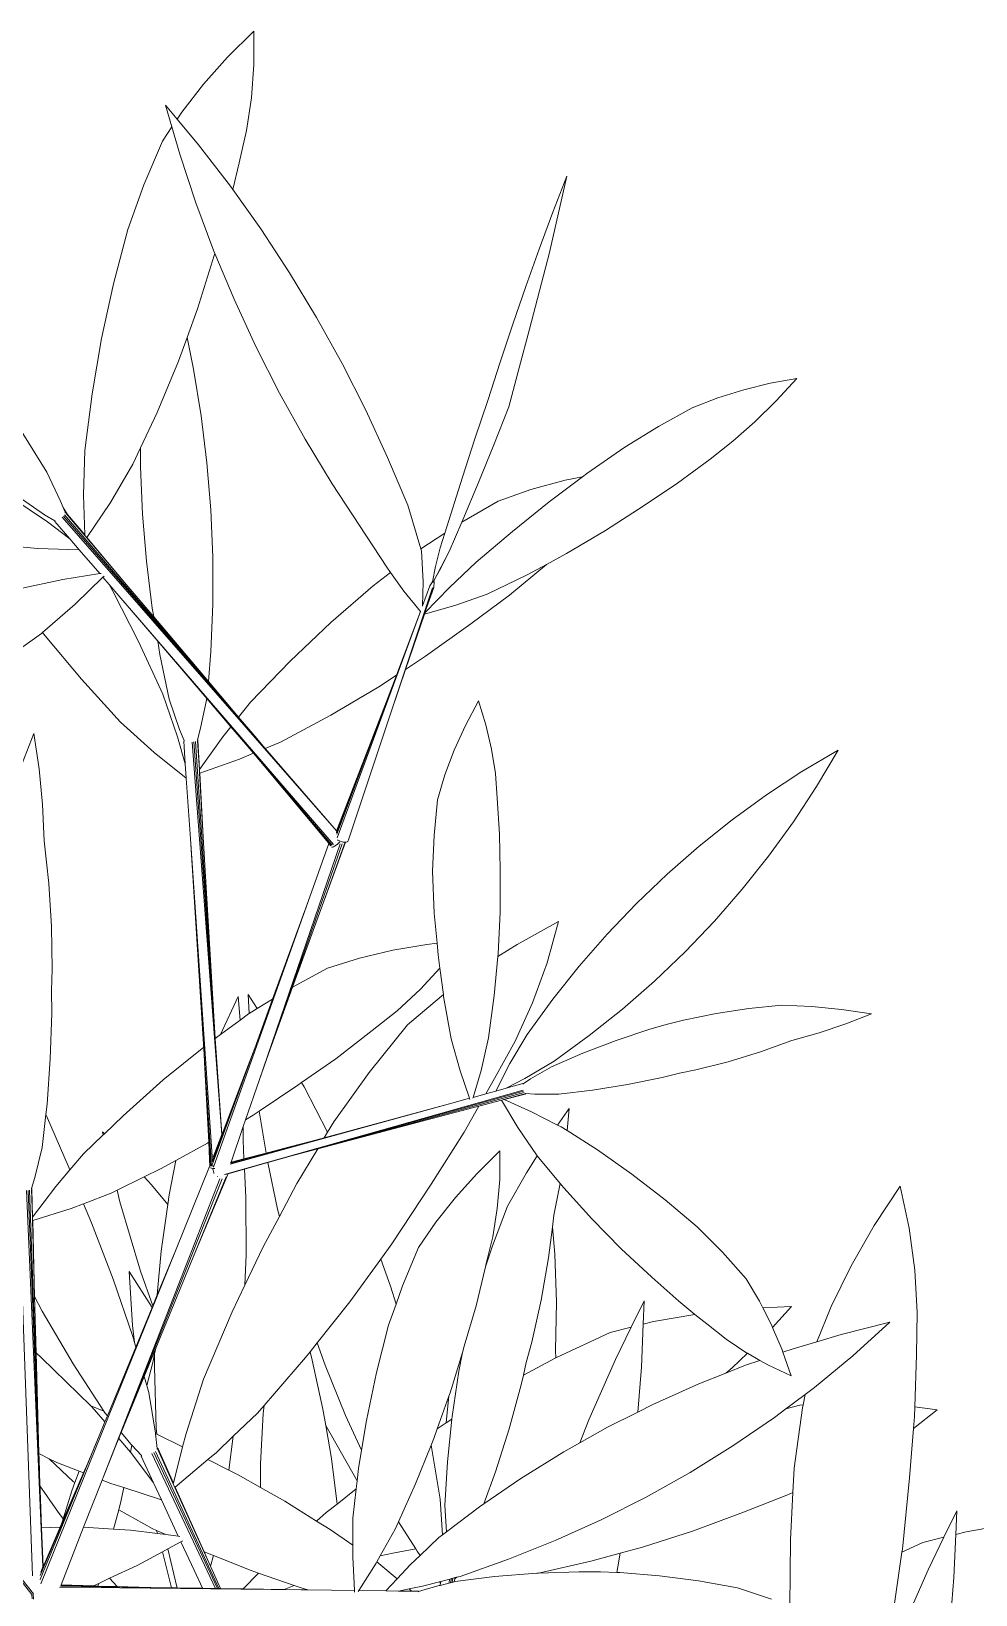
# Model space of a CAD drawing. Header units: millimetres. Extents: x 17 to 218440, y 21 to 53693.
# Drawn here: x 38615 to 38872.7, y 25780.2 to 26206.8 of the extents above; entities that cross this region are included whole.
import ezdxf

# ---------------------------------------------------------------- set-up
doc = ezdxf.new("R2010")
doc.units = ezdxf.units.MM
doc.header["$MEASUREMENT"] = 0
doc.layers.add('Edges', color=7, linetype='Continuous', lineweight=18)

# ---------------------------------------------------------------- blocks, each defined once
blk = doc.blocks.new('BAMBOOPLAN')
at = {"layer": 'Edges'}
for p, q in [((-0.8559, 13.1692), (-0.9579, 13.068)), ((-0.8559, 13.1692), (-0.8553, 13.0391)), ((-0.9579, 13.068), (-1.0515, 12.9628)), ((-0.8553, 13.0391), (-0.8646, 12.9102)), ((-1.0515, 12.9628), (-1.1363, 12.8538)), ((-1.2001, 12.8817), (-1.1753, 12.796)), ((-1.2001, 12.8817), (-1.1545, 12.8268)), ((-0.8646, 12.9102), (-0.8837, 12.7826)), ((-1.1363, 12.8538), (-1.1545, 12.8268)), ((-1.1545, 12.8268), (-1.0708, 12.7259)), ((-1.1753, 12.796), (-1.2122, 12.7413)), ((-1.1753, 12.796), (-1.1448, 12.6904)), ((-0.8837, 12.7826), (-0.9125, 12.6568)), ((-1.2122, 12.7413), (-1.2841, 12.5703)), ((-1.1448, 12.6904), (-1.0817, 12.5001)), ((-1.0708, 12.7259), (-0.947, 12.5647)), ((-0.9125, 12.6568), (-0.9379, 12.5518)), ((-1.2841, 12.5703), (-1.3467, 12.3961)), ((-0.947, 12.5647), (-0.9379, 12.5518)), ((0.2975, 12.3068), (0.3646, 12.6047)), ((0.3646, 12.6047), (0.3099, 12.4635)), ((-1.0817, 12.5001), (-1.011, 12.3112)), ((-0.9379, 12.5518), (-0.8289, 12.3985)), ((0.3099, 12.4635), (0.2564, 12.32)), ((-1.3467, 12.3961), (-1.4028, 12.1847)), ((-0.8289, 12.3985), (-0.7168, 12.2278)), ((0.2564, 12.32), (0.2042, 12.1744)), ((-1.01, 12.2949), (-1.0751, 12.0874)), ((-1.011, 12.3112), (-1.0076, 12.303)), ((-1.0076, 12.303), (-1.01, 12.2949)), ((-1.0076, 12.303), (-0.9329, 12.1242)), ((0.2975, 12.3068), (0.2585, 12.1577)), ((-0.7168, 12.2278), (-0.611, 12.0529)), ((-1.4028, 12.1847), (-1.4492, 11.9711)), ((0.2042, 12.1744), (0.1535, 12.0272)), ((0.2585, 12.1577), (0.2189, 12.0075)), ((-1.0751, 12.0874), (-1.1162, 11.9745)), ((-0.9329, 12.1242), (-0.8475, 11.9396)), ((-0.611, 12.0529), (-0.5118, 11.8743)), ((0.1535, 12.0272), (0.1044, 11.8786)), ((-1.4492, 11.9711), (-1.4858, 11.7558)), ((-1.1162, 11.9745), (-1.1494, 11.8832)), ((-1.1162, 11.9745), (-1.0908, 11.8513)), ((0.2189, 12.0075), (0.1787, 11.8566)), ((-0.8475, 11.9396), (-0.7551, 11.7577)), ((-1.1494, 11.8832), (-1.2329, 11.6828)), ((-1.0908, 11.8513), (-1.0609, 11.6698)), ((-0.5118, 11.8743), (-0.4194, 11.6924)), ((0.1044, 11.8786), (0.057, 11.729)), ((0.1787, 11.8566), (0.138, 11.7054)), ((1.0549, 11.7716), (0.9535, 11.7398)), ((1.1575, 11.7967), (1.0549, 11.7716)), ((1.2611, 11.8149), (1.1575, 11.7967)), ((1.2611, 11.8149), (1.1813, 11.7279)), ((-1.4858, 11.7558), (-1.514, 11.535)), ((-0.7551, 11.7577), (-0.6558, 11.5791)), ((0.057, 11.729), (0.0061, 11.5801)), ((0.9535, 11.7398), (0.8536, 11.7013)), ((1.1813, 11.7279), (1.0982, 11.6463)), ((-1.2329, 11.6828), (-1.297, 11.545)), ((-1.0609, 11.6698), (-1.0385, 11.487)), ((-0.4194, 11.6924), (-0.334, 11.5077)), ((0.138, 11.7054), (0.0799, 11.5571)), ((0.8536, 11.7013), (0.7216, 11.6279)), ((1.0982, 11.6463), (1.012, 11.5704)), ((-1.756, 11.6006), (-1.6621, 11.4502)), ((0.7216, 11.6279), (0.5913, 11.548)), ((-1.514, 11.535), (-1.5192, 11.3616)), ((-1.297, 11.545), (-1.3269, 11.4809)), ((-1.297, 11.545), (-1.297, 11.471)), ((-0.6558, 11.5791), (-0.55, 11.4042)), ((0.0061, 11.5801), (-0.0428, 11.4309)), ((0.0799, 11.5571), (0.0201, 11.4098)), ((0.5913, 11.548), (0.4425, 11.4445)), ((1.012, 11.5704), (0.923, 11.5003)), ((-1.3269, 11.4809), (-1.4149, 11.3314)), ((-1.297, 11.471), (-1.2894, 11.2868)), ((-1.0385, 11.487), (-1.0234, 11.3032)), ((-0.334, 11.5077), (-0.2558, 11.3207)), ((0.923, 11.5003), (0.7956, 11.4068)), ((-1.6621, 11.4502), (-1.6088, 11.3371)), ((-0.55, 11.4042), (-0.3368, 11.079)), ((-0.0428, 11.4309), (-0.1113, 11.2124)), ((0.0201, 11.4098), (-0.0412, 11.2639)), ((0.3579, 11.4184), (0.2246, 11.382)), ((0.4262, 11.4323), (0.2961, 11.3347)), ((0.4262, 11.4323), (0.3579, 11.4184)), ((0.4425, 11.4445), (0.4262, 11.4323)), ((0.7956, 11.4068), (0.6659, 11.3194)), ((-1.8066, 11.3549), (-1.6606, 11.2564)), ((-1.7745, 11.3546), (-1.6714, 11.2838)), ((-1.5192, 11.3616), (-1.515, 11.2054)), ((0.2246, 11.382), (0.0964, 11.3375)), ((-1.6714, 11.2838), (-1.6311, 11.2596)), ((-1.6088, 11.3371), (-1.5989, 11.3121)), ((-1.5989, 11.3121), (-1.5817, 11.2849)), ((-1.5989, 11.3121), (-1.5915, 11.2937)), ((-0.7768, 10.3326), (-1.5974, 11.2788)), ((-0.852, 10.4202), (-1.5932, 11.2834)), ((-1.5895, 11.2937), (-1.5915, 11.2937)), ((-1.5915, 11.2937), (-1.5908, 11.2919)), ((-1.5883, 11.2927), (-1.5895, 11.2937)), ((-1.5885, 11.2906), (-1.5149, 11.2036)), ((-1.5883, 11.2927), (-1.5817, 11.2849)), ((-1.5817, 11.2849), (-1.515, 11.2054)), ((-1.4149, 11.3314), (-1.5062, 11.195)), ((-1.2894, 11.2868), (-1.2743, 11.103)), ((-1.0234, 11.3032), (-1.0158, 11.119)), ((-0.2558, 11.3207), (-0.2044, 11.1511)), ((0.0964, 11.3375), (-0.0452, 11.2546)), ((0.2961, 11.3347), (0.1527, 11.2191)), ((0.6659, 11.3194), (0.5158, 11.2228)), ((-1.6606, 11.2564), (-1.5731, 11.1898)), ((-1.6313, 11.2574), (-1.6311, 11.2596)), ((-1.6313, 11.2574), (-1.5731, 11.1898)), ((-1.6311, 11.2596), (-1.6296, 11.2588)), ((-0.5329, 10.0512), (-1.6024, 11.274)), ((-0.0452, 11.2546), (-0.0937, 11.1411)), ((-0.0412, 11.2639), (-0.0452, 11.2546)), ((0.1527, 11.2191), (0.0107, 11.0993)), ((0.5158, 11.2228), (0.3639, 11.1327)), ((-1.873, 11.1687), (-1.6976, 11.1526)), ((-1.5731, 11.1898), (-1.5363, 11.1472)), ((-1.515, 11.2054), (-1.5149, 11.2036)), ((-1.5149, 11.2036), (-1.5068, 11.1941)), ((-1.5062, 11.195), (-1.5068, 11.1941)), ((-1.5068, 11.1941), (-1.3454, 11.0032)), ((-1.5062, 11.195), (-1.3454, 11.0032)), ((-0.1113, 11.2124), (-0.2044, 11.1511)), ((-0.1113, 11.2124), (-0.1295, 11.1544)), ((-1.6976, 11.1526), (-1.5363, 11.1472)), ((-1.5363, 11.1472), (-1.4564, 11.0545)), ((-1.2743, 11.103), (-1.2518, 10.9202)), ((-1.0158, 11.119), (-1.0156, 10.9347)), ((-0.2044, 11.1511), (-0.2021, 11.1435)), ((-0.2021, 11.1435), (-0.1961, 11.0223)), ((-0.0937, 11.1411), (-0.1568, 11.0209)), ((-0.1295, 11.1544), (-0.1471, 11.0824)), ((-0.0937, 11.1411), (-0.1271, 11.0751)), ((0.0107, 11.0993), (-0.0927, 11.0009)), ((0.3639, 11.1327), (0.2857, 11.0902)), ((-1.6007, 11.0319), (-1.4564, 11.0545)), ((-1.5522, 10.9349), (-1.4441, 11.0402)), ((-1.4564, 11.0545), (-1.4515, 11.0553)), ((-1.4441, 11.0402), (-1.439, 11.0451)), ((-1.4441, 11.0402), (-1.42, 11.0123)), ((-0.323, 11.0594), (-0.39, 11.0065)), ((-0.3368, 11.079), (-0.323, 11.0594)), ((-0.323, 11.0594), (-0.2712, 10.9863)), ((-0.1471, 11.0824), (-0.1597, 11.0228)), ((-0.1271, 11.0751), (-0.1547, 11.0244)), ((0.2106, 11.0494), (0.0535, 10.9738)), ((0.2855, 11.0901), (0.141, 10.9708)), ((0.2855, 11.0901), (0.2106, 11.0494)), ((0.2857, 11.0902), (0.2855, 11.0901)), ((-1.7703, 10.9953), (-1.6007, 11.0319)), ((-1.42, 11.0123), (-1.4053, 10.9864)), ((-1.42, 11.0123), (-1.3819, 10.9681)), ((-1.4053, 10.9864), (-1.3051, 10.7901)), ((-1.3454, 11.0032), (-1.2462, 10.8861)), ((-0.39, 11.0065), (-0.5552, 10.8634)), ((-0.3221, 10.511), (-0.1593, 10.9996)), ((-0.2923, 10.5994), (-0.1573, 10.9994)), ((-0.2712, 10.9863), (-0.2065, 10.9066)), ((-0.1961, 11.0223), (-0.198, 10.9292)), ((-0.1693, 11.0072), (-0.198, 10.9292)), ((-0.0927, 11.0009), (-0.1884, 10.9013)), ((-0.1537, 11.0008), (-0.1832, 10.9165)), ((-0.1545, 11), (-0.1832, 10.9165)), ((-0.1693, 11.0072), (-0.1597, 11.0228)), ((-0.1685, 11.0079), (-0.1685, 11.0078)), ((-0.1603, 11.0201), (-0.1605, 11.0191)), ((-0.1597, 11.0228), (-0.1601, 11.0212)), ((-0.1547, 11.0244), (-0.1572, 11.02)), ((-0.1543, 11.0242), (-0.1547, 11.0244)), ((-0.1536, 11.0238), (-0.1543, 11.0242)), ((-0.1537, 11.0008), (-0.1534, 11.0017)), ((-0.1531, 11.0234), (-0.1536, 11.0238)), ((-0.1534, 11.0017), (-0.1527, 11.0226)), ((-0.1528, 11.023), (-0.1531, 11.0234)), ((-0.1527, 11.0226), (-0.1528, 11.023)), ((-1.6796, 10.8242), (-1.5522, 10.9349)), ((-1.3819, 10.9681), (-1.2306, 10.7911)), ((-1.3819, 10.9681), (-0.5455, 9.9979)), ((-1.2518, 10.9202), (-1.2462, 10.8861)), ((-1.0156, 10.9347), (-1.0229, 10.751)), ((-0.198, 10.9292), (-0.1981, 10.9273)), ((-0.0688, 10.9309), (-0.1903, 10.8959)), ((-0.1832, 10.9165), (-0.1884, 10.9013)), ((0.0535, 10.9738), (-0.0688, 10.9309)), ((0.141, 10.9708), (-0.0096, 10.859)), ((-1.2462, 10.8861), (-1.0329, 10.634)), ((-0.5552, 10.8634), (-0.7136, 10.7131)), ((-0.2064, 10.9065), (-0.5314, 10.0245)), ((-0.2065, 10.9066), (-0.2996, 10.6579)), ((-0.1903, 10.8959), (-0.2642, 10.681)), ((-0.2065, 10.9066), (-0.2064, 10.9065)), ((-0.2064, 10.9065), (-0.2059, 10.9058)), ((-0.1903, 10.8959), (-0.1905, 10.8958)), ((-0.1884, 10.9013), (-0.1894, 10.8985)), ((-0.0096, 10.859), (-0.1861, 10.732)), ((-1.8646, 10.6921), (-1.6832, 10.8211)), ((-1.6832, 10.8211), (-1.6796, 10.8242)), ((-1.6796, 10.8242), (-1.6697, 10.8113)), ((-1.6697, 10.8113), (-1.5279, 10.6425)), ((-1.2306, 10.7911), (-1.222, 10.7387)), ((-1.2306, 10.7911), (-1.0394, 10.5675)), ((-1.3051, 10.7901), (-1.2108, 10.5847)), ((-1.222, 10.7387), (-1.1853, 10.5652)), ((-1.0229, 10.751), (-1.0329, 10.634)), ((-0.1861, 10.732), (-0.2642, 10.681)), ((-0.7136, 10.7131), (-0.8686, 10.5533)), ((-0.2642, 10.681), (-0.2923, 10.5994)), ((-1.5279, 10.6425), (-1.3756, 10.4755)), ((-1.0329, 10.634), (-0.9152, 10.4949)), ((-0.3681, 10.6132), (-0.5551, 10.5029)), ((-0.315, 10.617), (-0.5317, 10.0385)), ((-0.2996, 10.6579), (-0.3681, 10.6132)), ((-0.3447, 10.539), (-0.315, 10.617)), ((-0.2996, 10.6579), (-0.315, 10.617)), ((-1.2108, 10.5847), (-1.153, 10.4183)), ((-1.1853, 10.5652), (-1.1453, 10.4468)), ((-1.0394, 10.5675), (-1.0632, 10.4518)), ((-1.0394, 10.5675), (-0.9452, 10.4573)), ((-0.8686, 10.5533), (-0.9152, 10.4949)), ((-0.3221, 10.511), (-0.2923, 10.5994)), ((0.0196, 10.5579), (-0.0309, 10.4627)), ((0.0196, 10.5579), (0.049, 10.4649)), ((-0.9152, 10.4949), (-0.852, 10.4202)), ((-0.5551, 10.5029), (-0.7514, 10.3978)), ((-0.5323, 10.0474), (-0.3447, 10.539)), ((-0.5188, 10.0877), (-0.3447, 10.539)), ((-0.4869, 10.0167), (-0.3221, 10.511)), ((-1.7134, 10.431), (-1.7683, 10.2902)), ((-1.7134, 10.431), (-1.6929, 10.2935)), ((-1.3756, 10.4755), (-1.2449, 10.3575)), ((-1.1453, 10.4468), (-1.1275, 10.4032)), ((-1.0632, 10.4518), (-1.0754, 10.4067)), ((-0.9452, 10.4573), (-0.9769, 10.4177)), ((-0.9452, 10.4573), (-0.8866, 10.3888)), ((-0.0309, 10.4627), (-0.0743, 10.3664)), ((0.049, 10.4649), (0.0712, 10.3705)), ((-1.153, 10.4183), (-1.123, 10.3125)), ((-1.1291, 10.4015), (-1.1275, 10.4032)), ((-1.1291, 10.4015), (-1.123, 10.3125)), ((-1.1275, 10.4032), (-1.1269, 10.4016)), ((-0.9804, 8.8667), (-1.0959, 10.3975)), ((-1, 9.1491), (-1.089, 10.3983)), ((-1.0077, 9.2642), (-1.0829, 10.3995)), ((-1.0754, 10.4067), (-1.0759, 10.4048)), ((-1.0738, 10.4055), (-1.0754, 10.4067)), ((-1.0749, 10.4025), (-1.0681, 10.2887)), ((-1.0734, 10.404), (-1.0738, 10.4055)), ((-1.0734, 10.404), (-1.0671, 10.2901)), ((-0.9769, 10.4177), (-1.0671, 10.2901)), ((-0.857, 10.3537), (-0.8866, 10.3888)), ((-0.8866, 10.3888), (-0.5501, 9.9953)), ((-0.8113, 10.3728), (-0.852, 10.4202)), ((-0.7514, 10.3978), (-0.8113, 10.3728)), ((-0.7768, 10.3326), (-0.8113, 10.3728)), ((-0.0743, 10.3664), (-0.1107, 10.2694)), ((0.0712, 10.3705), (0.0861, 10.2749)), ((1.4223, 10.3662), (1.2809, 10.2823)), ((1.4223, 10.3662), (1.3385, 10.2248)), ((-1.2449, 10.3575), (-1.1191, 10.2564)), ((-1.123, 10.3125), (-1.1191, 10.2564)), ((-0.9115, 10.331), (-1.0664, 10.2766)), ((-0.857, 10.3537), (-0.9115, 10.331)), ((-0.8156, 10.3045), (-0.857, 10.3537)), ((-0.5538, 9.9938), (-0.8156, 10.3045)), ((-0.5715, 10.0119), (-0.8156, 10.3045)), ((-0.5329, 10.0513), (-0.7768, 10.3326)), ((-1.6929, 10.2935), (-1.6797, 10.154)), ((-1.1191, 10.2564), (-1.103, 10.0205)), ((-1.0671, 10.2901), (-1.0681, 10.2887)), ((-1.0681, 10.2887), (-1.0674, 10.2762)), ((-1.0664, 10.2766), (-1.0674, 10.2762)), ((-1.0674, 10.2762), (-1.0527, 10.0267)), ((-1.0664, 10.2766), (-1.0527, 10.0267)), ((-0.1107, 10.2694), (-0.1399, 10.1719)), ((0.0861, 10.2749), (0.0936, 10.1784)), ((1.2809, 10.2823), (1.1432, 10.1918)), ((1.1432, 10.1918), (1.0095, 10.0949)), ((1.3385, 10.2248), (1.2481, 10.087)), ((-1.6797, 10.154), (-1.6736, 10.0127)), ((-0.1399, 10.1719), (-0.1532, 10.0335)), ((0.0936, 10.1784), (0.1027, 10.0382)), ((-0.5329, 10.0513), (-0.5188, 10.0877)), ((-0.5329, 10.051), (-0.5188, 10.0877)), ((1.0095, 10.0949), (0.8802, 9.9919)), ((1.2481, 10.087), (1.1513, 9.9532)), ((-1.6736, 10.0127), (-1.6555, 9.8461)), ((-1.103, 10.0205), (-1.0542, 9.2598)), ((-1.103, 10.0205), (-1.0172, 8.7638)), ((-1.0527, 10.0267), (-1.0077, 9.2642)), ((-0.8351, 9.0781), (-0.5186, 10.0004)), ((-0.7985, 9.1823), (-0.5112, 10.0012)), ((-0.5636, 10.0024), (-0.6442, 9.7759)), ((-0.4977, 10.0069), (-0.5894, 9.7591)), ((-0.4995, 10.0069), (-0.5894, 9.7591)), ((-0.5636, 10.0024), (-0.5715, 10.0119)), ((-0.5562, 9.9937), (-0.5715, 10.0119)), ((-0.5572, 9.9948), (-0.5636, 10.0024)), ((-0.5352, 9.9957), (-0.5296, 10)), ((-0.534, 10.0504), (-0.533, 10.051)), ((-0.5336, 10.0505), (-0.5331, 10.0509)), ((-0.5336, 10.0493), (-0.5334, 10.0497)), ((-0.5336, 10.044), (-0.5329, 10.0456)), ((-0.5336, 10.0439), (-0.5336, 10.044)), ((-0.5333, 10.0502), (-0.533, 10.0509)), ((-0.5331, 10.0509), (-0.533, 10.0509)), ((-0.533, 10.051), (-0.5329, 10.051)), ((-0.533, 10.0509), (-0.5329, 10.051)), ((-0.5329, 10.0512), (-0.5329, 10.0513)), ((-0.5317, 10.0385), (-0.5319, 10.0381)), ((-0.53, 10.0163), (-0.5281, 10.0151)), ((-0.5296, 10), (-0.5241, 10.0047)), ((-0.5281, 10.0151), (-0.5259, 10.0141)), ((-0.5259, 10.0141), (-0.5217, 10.0121)), ((-0.5241, 10.0047), (-0.5208, 10.0079)), ((-0.5217, 10.0121), (-0.5148, 10.0096)), ((-0.5148, 10.0096), (-0.508, 10.0078)), ((-0.508, 10.0078), (-0.5016, 10.0069)), ((-0.5016, 10.0069), (-0.4995, 10.0069)), ((-0.4995, 10.0069), (-0.4977, 10.0069)), ((-0.4977, 10.0069), (-0.4962, 10.0069)), ((-0.4962, 10.0069), (-0.492, 10.0079)), ((-0.492, 10.0079), (-0.4894, 10.0097)), ((-0.4878, 10.0141), (-0.4894, 10.0097)), ((-0.4878, 10.0141), (-0.4869, 10.0167)), ((-0.1532, 10.0335), (-0.1591, 9.8947)), ((0.1027, 10.0382), (0.1046, 9.8975)), ((-0.5572, 9.9948), (-0.5557, 9.9929)), ((-0.5519, 9.9886), (-0.5513, 9.9879)), ((-0.5513, 9.9879), (-0.5489, 9.9881)), ((-0.5489, 9.9881), (-0.5452, 9.9895)), ((-0.5452, 9.9895), (-0.5406, 9.9921)), ((-0.5406, 9.9921), (-0.5352, 9.9957)), ((0.8802, 9.9919), (0.7556, 9.883)), ((1.1513, 9.9532), (1.0484, 9.8238)), ((-0.1591, 9.8947), (-0.152, 9.7309)), ((0.1046, 9.8975), (0.1044, 9.7344)), ((0.7556, 9.883), (0.636, 9.7686)), ((-1.6555, 9.8461), (-1.6442, 9.6786)), ((1.0484, 9.8238), (0.9397, 9.6991)), ((-0.6442, 9.7759), (-1.0134, 8.7399)), ((-0.6442, 9.7759), (-0.7825, 9.3954)), ((-0.5894, 9.7591), (-0.7044, 9.442)), ((0.636, 9.7686), (0.5216, 9.6489)), ((-0.152, 9.7309), (-0.1415, 9.6129)), ((0.1044, 9.7344), (0.0968, 9.5716)), ((0.3326, 9.6977), (0.1713, 9.6088)), ((0.3326, 9.6977), (0.2876, 9.5371)), ((0.9397, 9.6991), (0.8254, 9.5794)), ((-1.6442, 9.6786), (-1.642, 9.5117)), ((0.5216, 9.6489), (0.4129, 9.5242)), ((-0.3144, 9.5859), (-0.4436, 9.5549)), ((-0.181, 9.6087), (-0.3144, 9.5859)), ((-0.1415, 9.6129), (-0.181, 9.6087)), ((-0.1415, 9.6129), (-0.1375, 9.5676)), ((0.1713, 9.6088), (0.0958, 9.5608)), ((0.8254, 9.5794), (0.7058, 9.4649)), ((-1.642, 9.5117), (-1.6445, 9.4283)), ((-0.5682, 9.516), (-0.7044, 9.442)), ((-0.4436, 9.5549), (-0.5682, 9.516)), ((-0.1305, 9.5155), (-0.2058, 9.4341)), ((-0.1375, 9.5676), (-0.1305, 9.5155)), ((-0.1305, 9.5155), (-0.1166, 9.4126)), ((0.0958, 9.5608), (0.0818, 9.4095)), ((0.0968, 9.5716), (0.0958, 9.5608)), ((0.2876, 9.5371), (0.2309, 9.3813)), ((0.4129, 9.5242), (0.31, 9.3948)), ((0.7058, 9.4649), (0.5812, 9.3561)), ((-1.6445, 9.4283), (-1.6436, 9.3396)), ((-0.9173, 9.4049), (-0.9854, 9.2571)), ((-0.9173, 9.4049), (-0.9093, 9.3134)), ((-0.8784, 9.4133), (-0.8432, 9.3581)), ((-0.8784, 9.4133), (-0.8734, 9.3395)), ((-0.7825, 9.3954), (-0.852, 9.2041)), ((-0.7825, 9.3954), (-0.8432, 9.3581)), ((-0.7044, 9.442), (-0.7985, 9.1823)), ((-0.2058, 9.4341), (-0.2967, 9.3497)), ((-0.1239, 9.4073), (-0.257, 9.2951)), ((-0.1166, 9.4126), (-0.1239, 9.4073)), ((-0.1166, 9.4126), (-0.1156, 9.4053)), ((-0.1156, 9.4053), (-0.0864, 9.2408)), ((0.0818, 9.4095), (0.0596, 9.2439)), ((0.31, 9.3948), (0.2101, 9.2578)), ((-1.6436, 9.3396), (-1.6491, 9.1626)), ((-0.8765, 9.3376), (-0.9093, 9.3134)), ((-0.8734, 9.3395), (-0.8765, 9.3376)), ((-0.8432, 9.3581), (-0.8734, 9.3395)), ((-0.2967, 9.3497), (-0.3939, 9.2725)), ((0.2309, 9.3813), (0.1626, 9.2308)), ((0.5812, 9.3561), (0.4519, 9.2531)), ((0.9466, 9.3391), (0.819, 9.3129)), ((1.0746, 9.3583), (0.9466, 9.3391)), ((1.2034, 9.3718), (1.0746, 9.3583)), ((1.3194, 9.3659), (1.2034, 9.3718)), ((1.436, 9.3548), (1.3194, 9.3659)), ((1.5527, 9.3384), (1.436, 9.3548)), ((1.5527, 9.3384), (1.452, 9.2982)), ((-0.9093, 9.3134), (-0.9854, 9.2571)), ((-0.3939, 9.2725), (-0.5363, 9.1623)), ((-0.257, 9.2951), (-0.4056, 9.1096)), ((0.6888, 9.2777), (0.5566, 9.2336)), ((0.7574, 9.2975), (0.6888, 9.2777)), ((0.819, 9.3129), (0.7574, 9.2975)), ((1.452, 9.2982), (1.3485, 9.2631)), ((-1.0512, 9.208), (-1.2087, 9.0801)), ((-1.0542, 9.2598), (-1.021, 8.7432)), ((-1.0512, 9.208), (-1.0542, 9.2598)), ((-1.0479, 9.1498), (-1.0512, 9.208)), ((-1.0062, 9.2417), (-1.0077, 9.2642)), ((-0.9854, 9.2571), (-1.0062, 9.2417)), ((-1, 9.1491), (-1.0062, 9.2417)), ((-0.0864, 9.2408), (-0.0514, 9.1155)), ((0.0596, 9.2439), (0.03, 9.1172)), ((0.1626, 9.2308), (0.083, 9.0857)), ((0.2101, 9.2578), (0.1429, 9.1441)), ((0.4519, 9.2531), (0.315, 9.153)), ((0.5566, 9.2336), (0.4265, 9.1843)), ((1.2424, 9.2332), (1.1192, 9.1895)), ((1.3485, 9.2631), (1.2424, 9.2332)), ((-1.6491, 9.1626), (-1.6616, 8.9862)), ((-1.0316, 8.837), (-1.0479, 9.1498)), ((-1.0248, 8.7442), (-1.0479, 9.1498)), ((-0.852, 9.2041), (-1.0175, 8.7485)), ((-0.98, 8.8683), (-1, 9.1491)), ((-0.8837, 9.1194), (-0.852, 9.2041)), ((-0.8351, 9.0781), (-0.7985, 9.1823)), ((-0.5363, 9.1623), (-0.6694, 9.0698)), ((0.315, 9.153), (0.2014, 9.0857)), ((0.4265, 9.1843), (0.3045, 9.1314)), ((0.994, 9.1509), (0.8677, 9.1193)), ((1.1192, 9.1895), (0.994, 9.1509)), ((-1.0174, 8.7627), (-0.8837, 9.1194)), ((-0.9797, 8.8686), (-0.8837, 9.1194)), ((-0.4056, 9.1096), (-0.544, 8.9167)), ((-0.0514, 9.1155), (-0.0148, 9.0084)), ((0.03, 9.1172), (-0.001, 9.0122)), ((0.083, 9.0857), (0.0492, 9.0261)), ((0.1429, 9.1441), (0.0874, 9.0366)), ((0.2014, 9.0857), (0.1281, 9.0478)), ((0.2234, 9.0843), (0.1941, 9.0647)), ((0.3045, 9.1314), (0.2234, 9.0843)), ((0.7368, 9.0896), (0.6014, 9.0619)), ((0.8039, 9.1062), (0.7368, 9.0896)), ((0.8677, 9.1193), (0.8039, 9.1062)), ((-1.2087, 9.0801), (-1.3655, 8.9404)), ((-0.9698, 8.7108), (0.1946, 9.0406)), ((-0.8878, 8.9245), (-0.8351, 9.0781)), ((-0.6845, 9.0594), (-0.8345, 8.9585)), ((-0.7086, 8.7835), (0.1962, 9.0357)), ((-0.6694, 9.0698), (-0.6845, 9.0594)), ((-0.6694, 9.0698), (-0.6595, 9.0526)), ((-0.6595, 9.0526), (-0.5682, 8.876)), ((-0.6251, 8.8063), (0.198, 9.0314)), ((0.0492, 9.0261), (-0.001, 9.0122)), ((0.0874, 9.0366), (0.0492, 9.0261)), ((0.1281, 9.0478), (0.0874, 9.0366)), ((0.2014, 9.0259), (0.1188, 9.0039)), ((0.2027, 9.025), (0.12, 9.0034)), ((0.1926, 9.0656), (0.1281, 9.0478)), ((0.1926, 9.0656), (0.1941, 9.0647)), ((0.1941, 9.0647), (0.193, 9.064)), ((0.2027, 9.025), (0.2038, 9.0256)), ((0.2044, 9.0269), (0.203, 9.027)), ((0.2038, 9.0256), (0.2044, 9.0269)), ((0.2394, 9.0247), (0.2044, 9.0269)), ((0.3332, 9.0245), (0.2394, 9.0247)), ((0.4653, 9.0398), (0.3332, 9.0245)), ((0.6014, 9.0619), (0.4653, 9.0398)), ((-1.6616, 8.9862), (-1.6664, 8.9451)), ((-0.0836, 8.9895), (-0.9474, 8.7514)), ((-0.0836, 8.9895), (-0.581, 8.8546)), ((-0.0148, 9.0084), (-0.0836, 8.9895)), ((0.1097, 9.0015), (-0.0715, 8.9534)), ((0.0219, 8.9778), (-0.0715, 8.9534)), ((0.0219, 8.9778), (-0.0353, 8.8766)), ((-0.0148, 9.0084), (-0.0131, 9.0034)), ((-0.001, 9.0122), (-0.0021, 9.0086)), ((0.1101, 9.0008), (0.0219, 8.9778)), ((0.1188, 9.0039), (0.1097, 9.0015)), ((0.1101, 9.0008), (0.1097, 9.0015)), ((0.1733, 8.8951), (0.1101, 9.0008)), ((0.12, 9.0034), (0.1188, 9.0039)), ((0.2272, 8.9561), (0.12, 9.0034)), ((0.3732, 8.9687), (0.3285, 8.9043)), ((0.3732, 8.9687), (0.3657, 8.8824)), ((-1.6664, 8.9451), (-1.6815, 8.8168)), ((-1.6664, 8.9451), (-1.6638, 8.9398)), ((-1.6638, 8.9398), (-1.575, 8.7358)), ((-1.3655, 8.9404), (-1.4383, 8.87)), ((-0.8969, 8.8981), (-0.8878, 8.9245)), ((-0.8579, 8.9427), (-0.8878, 8.9245)), ((-0.8345, 8.9585), (-0.8579, 8.9427)), ((-0.8345, 8.9585), (-0.8081, 8.7948)), ((-0.0715, 8.9534), (-0.6068, 8.8112)), ((-0.544, 8.9167), (-0.5682, 8.876)), ((0.3285, 8.9043), (0.2272, 8.9561)), ((0.343, 8.8969), (0.3285, 8.9043)), ((-1.4425, 8.8659), (-1.5193, 8.7915)), ((-1.4454, 8.8777), (-1.4383, 8.87)), ((-1.4454, 8.8777), (-1.4425, 8.8659)), ((-1.4383, 8.87), (-1.4425, 8.8659)), ((-1.0142, 8.7783), (-0.9804, 8.8667)), ((-0.9804, 8.8667), (-0.98, 8.8677)), ((-0.9797, 8.8686), (-0.98, 8.8683)), ((-0.98, 8.8677), (-0.9797, 8.8686)), ((-0.98, 8.8677), (-0.98, 8.8683)), ((-0.9444, 8.7595), (-0.8969, 8.8981)), ((-0.8969, 8.8981), (-0.8978, 8.845)), ((-0.8978, 8.845), (-0.8942, 8.7725)), ((-0.581, 8.8546), (-0.6353, 8.8398)), ((-0.5682, 8.876), (-0.581, 8.8546)), ((-0.0353, 8.8766), (-0.1643, 8.6737)), ((0.2463, 8.7874), (0.1733, 8.8951)), ((0.3657, 8.8824), (0.343, 8.8969)), ((0.4837, 8.8069), (0.3657, 8.8824)), ((-1.6815, 8.8168), (-1.7094, 8.6999)), ((-1.5193, 8.7915), (-1.5724, 8.7291)), ((-1.0364, 8.834), (-1.1597, 8.7664)), ((-1.0316, 8.837), (-1.0364, 8.834)), ((-1.028, 8.7693), (-1.0316, 8.837)), ((-0.6353, 8.8398), (-0.9459, 8.7556)), ((-0.9449, 8.7582), (-0.7152, 8.8188)), ((-0.8942, 8.7725), (-0.8081, 8.7948)), ((-0.8081, 8.7948), (-0.7152, 8.8188)), ((-0.8009, 8.7578), (-0.7086, 8.7835)), ((-0.7152, 8.8188), (-0.6353, 8.8398)), ((-0.7086, 8.7835), (-0.6251, 8.8063)), ((-0.6068, 8.8112), (-0.6874, 8.6758)), ((-0.6068, 8.8112), (-0.6251, 8.8063)), ((0.1038, 8.804), (0.0132, 8.7145)), ((0.1038, 8.804), (0.103, 8.6912)), ((0.249, 8.7842), (0.2069, 8.7176)), ((0.249, 8.7842), (0.2463, 8.7874)), ((0.3385, 8.6763), (0.249, 8.7842)), ((0.6179, 8.7129), (0.4837, 8.8069)), ((-1.5724, 8.7291), (-1.6274, 8.6644)), ((-1.575, 8.7358), (-1.5724, 8.7291)), ((-1.2195, 8.7336), (-1.2836, 8.7019)), ((-1.1597, 8.7664), (-1.2195, 8.7336)), ((-1.1597, 8.7664), (-1.1852, 8.632)), ((-1.0284, 8.7427), (-1.1615, 8.4135)), ((-1.0268, 8.7446), (-1.0284, 8.7427)), ((-1.0281, 8.7376), (-1.0282, 8.7374)), ((-1.0281, 8.7374), (-1.028, 8.7377)), ((-1.027, 8.747), (-1.028, 8.7693)), ((-1.0268, 8.7455), (-1.028, 8.7693)), ((-1.027, 8.747), (-1.0268, 8.7446)), ((-1.0268, 8.7447), (-1.0268, 8.7446)), ((-1.0268, 8.7446), (-1.0268, 8.7437)), ((-1.0264, 8.7389), (-1.0264, 8.7386)), ((-1.0245, 8.7368), (-1.0243, 8.7367)), ((-1.0243, 8.7367), (-1.0205, 8.7356)), ((-1.0205, 8.7356), (-1.0152, 8.7349)), ((-1.0177, 8.7619), (-1.0174, 8.7627)), ((-1.0175, 8.7485), (-1.0177, 8.7482)), ((-1.0171, 8.7637), (-1.0172, 8.7638)), ((-1.0159, 8.7461), (-1.0159, 8.7462)), ((-1.0159, 8.7461), (-1.0157, 8.7424)), ((-1.0153, 8.7329), (-1.0153, 8.7327)), ((-1.0153, 8.7327), (-1.0146, 8.728)), ((-1.0152, 8.7349), (-1.0102, 8.7346)), ((-1.0146, 8.728), (-1.0135, 8.7228)), ((-1.0135, 8.7228), (-1.012, 8.7175)), ((-1.0134, 8.7399), (-1.0134, 8.7399)), ((-1.0102, 8.7346), (-1.01, 8.7346)), ((-1.01, 8.7346), (-1.0088, 8.7346)), ((-1.0088, 8.7346), (-1.0076, 8.7346)), ((-0.9564, 8.7144), (-0.8923, 8.7323)), ((-0.9484, 8.7511), (-0.9485, 8.7511)), ((-0.9474, 8.7514), (-0.9484, 8.7511)), ((-0.9451, 8.7574), (-0.9449, 8.7582)), ((-0.9449, 8.7582), (-0.9444, 8.7595)), ((-0.9444, 8.7595), (-0.8942, 8.7725)), ((-0.8923, 8.7323), (-0.8009, 8.7578)), ((-0.8923, 8.7323), (-0.8869, 8.6219)), ((-0.8009, 8.7578), (-0.7633, 8.5766)), ((-1.7094, 8.6999), (-1.7225, 8.6569)), ((-1.6274, 8.6644), (-1.718, 8.5446)), ((-1.4434, 7.53), (-0.9884, 8.6944)), ((-1.391, 7.6614), (-0.9789, 8.6949)), ((-1.2836, 8.7019), (-1.3887, 8.6497)), ((-1.2836, 8.7019), (-1.2551, 8.6709)), ((-1.2551, 8.6709), (-1.1907, 8.5941)), ((-0.9586, 8.7082), (-1.0921, 8.389)), ((-0.9635, 8.7021), (-1.0921, 8.389)), ((-1.012, 8.7175), (-1.0113, 8.7154)), ((-0.9968, 8.7031), (-0.9963, 8.7033)), ((-0.9729, 8.7099), (-0.9723, 8.7101)), ((-0.9729, 8.7098), (-0.9723, 8.71)), ((-0.966, 8.7117), (-0.9564, 8.7144)), ((-0.9586, 8.7082), (-0.9564, 8.7144)), ((-0.6874, 8.6758), (-0.7559, 8.5477)), ((-0.1643, 8.6737), (-0.3174, 8.4407)), ((0.0132, 8.7145), (-0.0699, 8.6216)), ((0.103, 8.6912), (0.0935, 8.5792)), ((0.2069, 8.7176), (0.1331, 8.5882)), ((0.3385, 8.6763), (0.3144, 8.5527)), ((0.3529, 8.6589), (0.3385, 8.6763)), ((0.462, 8.538), (0.3529, 8.6589)), ((0.7477, 8.6128), (0.6179, 8.7129)), ((1.6644, 8.6657), (1.5629, 8.512)), ((1.6644, 8.6657), (1.6992, 8.5026)), ((-1.6779, 7.1809), (-1.7425, 8.6486)), ((-1.688, 7.4459), (-1.7358, 8.6493)), ((-1.6919, 7.5569), (-1.7299, 8.6502)), ((-1.7225, 8.6569), (-1.723, 8.6551)), ((-1.721, 8.6557), (-1.7225, 8.6569)), ((-1.722, 8.6528), (-1.719, 8.5433)), ((-1.7206, 8.6542), (-1.721, 8.6557)), ((-1.7206, 8.6542), (-1.718, 8.5446)), ((-1.52, 8.5971), (-1.5672, 8.5792)), ((-1.4113, 8.6385), (-1.52, 8.5971)), ((-1.52, 8.5971), (-1.4882, 8.5233)), ((-1.3887, 8.6497), (-1.4113, 8.6385)), ((-1.3887, 8.6497), (-1.3776, 8.605)), ((-1.3776, 8.605), (-1.2972, 8.335)), ((-1.1852, 8.632), (-1.1907, 8.5941)), ((-0.8869, 8.6219), (-0.8854, 8.3979)), ((-0.0699, 8.6216), (-0.1455, 8.5255)), ((0.873, 8.5069), (0.7477, 8.6128)), ((-1.718, 8.5446), (-1.719, 8.5433)), ((-1.719, 8.5433), (-1.7187, 8.5313)), ((-1.5672, 8.5792), (-1.7177, 8.5316)), ((-1.1907, 8.5941), (-1.2168, 8.413)), ((-0.7559, 8.5477), (-0.8196, 8.4287)), ((-0.7633, 8.5766), (-0.7559, 8.5477)), ((0.1331, 8.5882), (0.0742, 8.433)), ((0.0935, 8.5792), (0.0755, 8.4682)), ((0.3144, 8.5527), (0.3084, 8.5058)), ((0.5765, 8.422), (0.462, 8.538)), ((-1.7177, 8.5316), (-1.7187, 8.5313)), ((-1.7187, 8.5313), (-1.7121, 8.291)), ((-1.7177, 8.5316), (-1.7121, 8.291)), ((-1.4882, 8.5233), (-1.4035, 8.3029)), ((-0.1455, 8.5255), (-0.2132, 8.4266)), ((0.3084, 8.5058), (0.2932, 8.3864)), ((0.3084, 8.5058), (0.3176, 8.4008)), ((0.9709, 8.4085), (0.873, 8.5069)), ((1.5629, 8.512), (1.473, 8.3555)), ((1.6992, 8.5026), (1.7214, 8.3383)), ((-1.1615, 8.4135), (-1.6866, 7.1147)), ((-1.1615, 8.4135), (-1.2322, 8.2416)), ((-0.8196, 8.4287), (-0.8909, 8.2794)), ((-0.3174, 8.4407), (-0.3604, 8.3814)), ((-0.2132, 8.4266), (-0.2758, 8.2767)), ((0.0742, 8.433), (0.0474, 8.3518)), ((0.0755, 8.4682), (0.049, 8.3586)), ((0.6962, 8.3112), (0.5765, 8.422)), ((-1.0921, 8.389), (-1.2381, 8.0335)), ((-1.2168, 8.413), (-1.2322, 8.2416)), ((-0.8854, 8.3979), (-0.8909, 8.2794)), ((-0.3604, 8.3814), (-0.4808, 8.215)), ((-0.3604, 8.3814), (-0.3228, 8.2755)), ((0.049, 8.3586), (0.0474, 8.3518)), ((0.2932, 8.3864), (0.265, 8.2209)), ((0.3176, 8.4008), (0.3242, 8.214)), ((1.0637, 8.3049), (0.9709, 8.4085)), ((1.473, 8.3555), (1.3952, 8.1964)), ((-2.715, 8.3392), (-1.7153, 7.0763)), ((-1.4035, 8.3029), (-1.3279, 8.0795)), ((-1.3417, 8.3333), (-1.2526, 8.1922)), ((-1.3417, 8.3333), (-1.3284, 8.1229)), ((-1.2972, 8.335), (-1.2498, 8.1989)), ((0.0474, 8.3518), (0.011, 8.1994)), ((0.8009, 8.2173), (0.6962, 8.3112)), ((1.1156, 8.2173), (1.0637, 8.3049)), ((1.7214, 8.3383), (1.7309, 8.1733)), ((-1.7607, 8.2865), (-1.7187, 7.1482)), ((-1.7121, 8.291), (-1.7106, 8.236)), ((-1.7106, 8.236), (-1.6804, 8.1789)), ((-1.7106, 8.236), (-1.7045, 8.0156)), ((-1.2322, 8.2416), (-1.2498, 8.1989)), ((-0.8909, 8.2794), (-0.9403, 8.1761)), ((-0.3228, 8.2755), (-0.3014, 8.2051)), ((-0.2758, 8.2767), (-0.3014, 8.2051)), ((-1.6804, 8.1789), (-1.5606, 7.9735)), ((-1.2526, 8.1922), (-1.316, 8.0381)), ((-1.2498, 8.1989), (-1.2526, 8.1922)), ((-0.9403, 8.1761), (-1.0525, 7.9136)), ((-0.4808, 8.215), (-0.6085, 8.0544)), ((-0.3014, 8.2051), (-0.3303, 8.1241)), ((0.011, 8.1994), (-0.0353, 8.0422)), ((0.265, 8.2209), (0.2282, 8.0581)), ((0.3242, 8.214), (0.3209, 8.0255)), ((0.666, 8.2188), (0.616, 8.116)), ((0.666, 8.2188), (0.6622, 8.1275)), ((0.8642, 8.166), (0.8009, 8.2173)), ((1.1287, 8.1914), (1.1156, 8.2173)), ((1.2406, 8.1966), (1.1287, 8.1914)), ((1.1622, 8.1248), (1.1287, 8.1914)), ((1.2406, 8.1966), (1.1668, 8.1142)), ((1.3952, 8.1964), (1.3392, 8.0592)), ((1.7309, 8.1733), (1.7278, 8.0078)), ((-1.3284, 8.1229), (-1.3211, 8.0557)), ((-0.3303, 8.1241), (-0.3778, 7.9393)), ((0.616, 8.116), (0.5338, 8.0957)), ((0.616, 8.116), (0.5543, 7.9894)), ((0.6622, 8.1275), (0.6551, 7.9595)), ((0.7027, 8.1375), (0.6622, 8.1275)), ((0.8642, 8.166), (0.7027, 8.1375)), ((0.9102, 8.1289), (0.8642, 8.166)), ((0.9862, 8.069), (0.9102, 8.1289)), ((1.1668, 8.1142), (1.1622, 8.1248)), ((1.2035, 8.0276), (1.1668, 8.1142)), ((1.6242, 8.135), (1.4345, 8.0876)), ((1.6242, 8.135), (1.4801, 8.0048)), ((-1.3279, 8.0795), (-1.3211, 8.0557)), ((-1.3211, 8.0557), (-1.316, 8.0381)), ((-0.6085, 8.0544), (-0.6364, 8.0193)), ((-0.6085, 8.0544), (-0.5779, 7.9681)), ((0.2282, 8.0581), (0.2063, 7.9776)), ((0.5338, 8.0957), (0.3223, 7.9966)), ((1.0665, 8.0151), (0.9862, 8.069)), ((1.3392, 8.0592), (1.2466, 8.0317)), ((1.4345, 8.0876), (1.3392, 8.0592)), ((-1.7045, 8.0156), (-1.6837, 7.9969)), ((-1.7045, 8.0156), (-1.6937, 7.6231)), ((-1.6837, 7.9969), (-1.4915, 7.809)), ((-1.316, 8.0381), (-1.4264, 7.7697)), ((-1.2381, 8.0335), (-1.2831, 7.924)), ((-1.2426, 8.0122), (-1.2497, 7.9785)), ((-1.2426, 8.0122), (-1.2432, 7.9607)), ((-1.2381, 8.0335), (-1.2426, 8.0122)), ((-0.654, 7.9972), (-0.8158, 7.8102)), ((-0.6364, 8.0193), (-0.654, 7.9972)), ((-0.6364, 8.0193), (-0.6279, 7.9874)), ((-0.6279, 7.9874), (-0.5865, 7.7965)), ((-0.0428, 8.0175), (-0.0907, 7.8605)), ((-0.0428, 8.0175), (-0.0565, 7.9448)), ((-0.0353, 8.0422), (-0.0428, 8.0175)), ((0.3185, 7.9948), (0.1951, 7.9288)), ((0.3223, 7.9966), (0.3185, 7.9948)), ((0.3209, 8.0255), (0.3223, 7.9966)), ((0.5543, 7.9894), (0.4507, 7.7541)), ((1.0684, 8.014), (1.0096, 7.9576)), ((1.1169, 7.9866), (1.0612, 7.9673)), ((1.0684, 8.014), (1.0665, 8.0151)), ((1.1169, 7.9866), (1.0684, 8.014)), ((1.1509, 7.9674), (1.1169, 7.9866)), ((1.2069, 8.0179), (1.2035, 8.0276)), ((1.2466, 8.0317), (1.2069, 8.0179)), ((1.2393, 7.926), (1.2069, 8.0179)), ((1.4801, 8.0048), (1.3298, 7.8808)), ((1.7278, 8.0078), (1.7214, 7.8051)), ((-1.5606, 7.9735), (-1.4406, 7.788)), ((-1.2497, 7.9785), (-1.2729, 7.8886)), ((-1.2432, 7.9607), (-1.2361, 7.7226)), ((-0.5779, 7.9681), (-0.498, 7.7716)), ((-0.3778, 7.9393), (-0.4169, 7.7526)), ((-0.0565, 7.9448), (-0.0825, 7.7681)), ((0.1951, 7.9288), (0.1865, 7.8912)), ((0.2063, 7.9776), (0.1951, 7.9288)), ((0.6551, 7.9595), (0.6412, 7.7848)), ((0.9842, 7.9368), (0.8786, 7.8948)), ((1.0612, 7.9673), (0.9842, 7.9368)), ((1.0096, 7.9576), (0.9842, 7.9368)), ((1.2393, 7.926), (1.1509, 7.9674)), ((-1.2831, 7.924), (-1.373, 7.7052)), ((-1.2831, 7.924), (-1.2729, 7.8886)), ((-1.2729, 7.8886), (-1.265, 7.8611)), ((-1.0525, 7.9136), (-1.1198, 7.7016)), ((0.1865, 7.8912), (0.1399, 7.7202)), ((0.8786, 7.8948), (0.6993, 7.8142)), ((1.3298, 7.8808), (1.2942, 7.854)), ((-1.4915, 7.809), (-1.4406, 7.788)), ((-1.4915, 7.809), (-1.4765, 7.7943)), ((-1.265, 7.8611), (-1.2389, 7.7029)), ((-0.8158, 7.8102), (-0.8408, 7.7813)), ((-0.8158, 7.8102), (-0.8188, 7.7794)), ((-0.0956, 7.8465), (-0.1408, 7.7192)), ((-0.0956, 7.8465), (-0.1052, 7.7437)), ((-0.0907, 7.8605), (-0.0956, 7.8465)), ((0.6993, 7.8142), (0.6412, 7.7848)), ((1.2942, 7.854), (1.2185, 7.797)), ((1.2734, 7.8118), (1.2185, 7.797)), ((1.2861, 7.8127), (1.2734, 7.8118)), ((1.2861, 7.8127), (1.284, 7.8019)), ((1.2942, 7.854), (1.2861, 7.8127)), ((1.7214, 7.8051), (1.7202, 7.7677)), ((1.8086, 7.7938), (1.7214, 7.8051)), ((-1.4765, 7.7943), (-1.4361, 7.7463)), ((-1.4361, 7.7463), (-1.4583, 7.6922)), ((-1.4406, 7.788), (-1.4371, 7.7826)), ((-1.4371, 7.7826), (-1.4264, 7.7697)), ((-1.4264, 7.7697), (-1.4361, 7.7463)), ((-0.8408, 7.7813), (-0.9357, 7.6909)), ((-0.8188, 7.7794), (-0.8291, 7.5832)), ((-0.5865, 7.7965), (-0.5755, 7.7326)), ((-0.498, 7.7716), (-0.4357, 7.6363)), ((-0.4169, 7.7526), (-0.4357, 7.6363)), ((-0.1053, 7.7433), (-0.1258, 7.73)), ((-0.0836, 7.7574), (-0.1053, 7.7433)), ((-0.1052, 7.7437), (-0.1053, 7.7433)), ((-0.0836, 7.7574), (-0.1012, 7.5908)), ((-0.0825, 7.7681), (-0.0836, 7.7574)), ((0.4507, 7.7541), (0.4155, 7.665)), ((0.6412, 7.7848), (0.5238, 7.7257)), ((1.1737, 7.7634), (1.0121, 7.6528)), ((1.2185, 7.797), (1.1737, 7.7634)), ((1.284, 7.8019), (1.2511, 7.5668)), ((1.8086, 7.7938), (1.7163, 7.7215)), ((1.7202, 7.7677), (1.7163, 7.7215)), ((-1.4583, 7.6922), (-1.689, 7.1316)), ((-1.5035, 7.5855), (-1.4583, 7.6922)), ((-1.3823, 7.6825), (-1.391, 7.6614)), ((-1.3788, 7.6909), (-1.3823, 7.6825)), ((-1.3823, 7.6825), (-1.3364, 7.628)), ((-1.373, 7.7052), (-1.3788, 7.6909)), ((-1.373, 7.7052), (-1.3591, 7.6885)), ((-1.3591, 7.6885), (-1.3348, 7.6592)), ((-1.2389, 7.7029), (-1.2387, 7.7005)), ((-1.2387, 7.7005), (-1.2344, 7.6985)), ((-1.2387, 7.7005), (-1.2328, 7.6433)), ((-1.2361, 7.7226), (-1.2344, 7.6985)), ((-1.2344, 7.6985), (-1.1333, 7.6491)), ((-1.1198, 7.7016), (-1.1333, 7.6491)), ((-0.9357, 7.6909), (-1.0018, 7.6279)), ((-0.9357, 7.6909), (-0.9532, 7.5584)), ((-0.5755, 7.7326), (-0.4528, 7.5164)), ((-0.5755, 7.7326), (-0.5535, 7.6034)), ((-0.1408, 7.7192), (-0.1542, 7.6815)), ((-0.1258, 7.73), (-0.1408, 7.7192)), ((0.1399, 7.7202), (0.0866, 7.5517)), ((0.5238, 7.7257), (0.4155, 7.665)), ((1.7163, 7.7215), (1.7002, 7.5281)), ((-1.6937, 7.6231), (-1.6533, 7.6028)), ((-1.6937, 7.6231), (-1.6919, 7.5569)), ((-1.4434, 7.53), (-1.391, 7.6614)), ((-1.3319, 7.656), (-1.3364, 7.628)), ((-1.3364, 7.628), (-1.3311, 7.6216)), ((-1.3348, 7.6592), (-1.3319, 7.656)), ((-1.3319, 7.656), (-1.2936, 7.6152)), ((-1.3311, 7.6216), (-1.2465, 7.5087)), ((-1.0048, 7.097), (-1.2531, 7.6228)), ((-0.9976, 7.0969), (-1.2453, 7.627)), ((-0.992, 7.0968), (-1.2385, 7.6312)), ((-1.2304, 7.6426), (-1.2328, 7.6433)), ((-1.2328, 7.6433), (-1.2326, 7.6408)), ((-1.2292, 7.641), (-1.2304, 7.6426)), ((-1.2302, 7.6385), (-1.17, 7.5054)), ((-1.2292, 7.641), (-1.1694, 7.5075)), ((-1.1333, 7.6491), (-1.1694, 7.5075)), ((-1.0018, 7.6279), (-1.0349, 7.5998)), ((-0.4357, 7.6363), (-0.4474, 7.5647)), ((-0.1647, 7.6558), (-0.2257, 7.5056)), ((-0.1542, 7.6815), (-0.1647, 7.6558)), ((-0.1647, 7.6558), (-0.1298, 7.4451)), ((0.3525, 7.6296), (0.1859, 7.5262)), ((0.4155, 7.665), (0.3525, 7.6296)), ((1.0121, 7.6528), (0.8454, 7.5493)), ((-2.1116, 7.5705), (-1.7212, 7.0733)), ((-1.6888, 7.1477), (-1.5035, 7.5855)), ((-1.6533, 7.6028), (-1.5587, 7.5132)), ((-1.6533, 7.6028), (-1.6237, 7.588)), ((-1.6237, 7.588), (-1.5365, 7.5543)), ((-1.5197, 7.5478), (-1.5035, 7.5855)), ((-1.2947, 7.6125), (-1.2936, 7.6152)), ((-1.2947, 7.6125), (-1.2465, 7.5087)), ((-1.2936, 7.6152), (-1.2921, 7.6136)), ((-1.0349, 7.5998), (-1.1623, 7.4917)), ((-1.0349, 7.5998), (-0.9532, 7.5584)), ((-0.8291, 7.5832), (-0.8299, 7.4908)), ((-0.5535, 7.6034), (-0.5313, 7.4264)), ((-0.4474, 7.5647), (-0.4528, 7.5164)), ((-0.1012, 7.5908), (-0.1112, 7.4205)), ((1.2511, 7.5668), (1.246, 7.4712)), ((-1.6898, 7.497), (-1.6919, 7.5569)), ((-1.6026, 7.3557), (-1.5197, 7.5478)), ((-1.5531, 7.5097), (-1.5651, 7.4777)), ((-1.5587, 7.5132), (-1.5531, 7.5097)), ((-1.5365, 7.5543), (-1.5531, 7.5097)), ((-1.5365, 7.5543), (-1.5197, 7.5478)), ((-1.5193, 7.3356), (-1.4473, 7.5198)), ((-1.4473, 7.5198), (-1.4434, 7.53)), ((-1.4473, 7.5198), (-1.4131, 7.5066)), ((-1.4131, 7.5066), (-1.3625, 7.4903)), ((-1.2465, 7.5087), (-1.2162, 7.4433)), ((-1.1694, 7.5075), (-1.17, 7.5054)), ((-1.17, 7.5054), (-1.1634, 7.4908)), ((-0.9532, 7.5584), (-0.9169, 7.54)), ((-0.9169, 7.54), (-0.8299, 7.4908)), ((-0.4528, 7.5164), (-0.4563, 7.4856)), ((-0.2257, 7.5056), (-0.2922, 7.3572)), ((0.0866, 7.5517), (0.0407, 7.4268)), ((0.1859, 7.5262), (0.0407, 7.4268)), ((0.8454, 7.5493), (0.6742, 7.4532)), ((1.7002, 7.5281), (1.673, 7.2507)), ((-1.6898, 7.497), (-1.6212, 7.3983)), ((-1.688, 7.4459), (-1.6898, 7.497)), ((-1.6836, 7.3341), (-1.688, 7.4459)), ((-1.5651, 7.4777), (-1.5986, 7.3685)), ((-1.3724, 7.4415), (-1.3824, 7.4038)), ((-1.3625, 7.4903), (-1.3724, 7.4415)), ((-1.3625, 7.4903), (-1.2162, 7.4433)), ((-1.2162, 7.4433), (-1.1502, 7.301)), ((-1.1623, 7.4917), (-1.1634, 7.4908)), ((-1.1634, 7.4908), (-1.0313, 7.1988)), ((-1.1623, 7.4917), (-1.0497, 7.24)), ((-0.8299, 7.4908), (-0.735, 7.4372)), ((-0.4563, 7.4856), (-0.5313, 7.4264)), ((-0.4563, 7.4856), (-0.4691, 7.3718)), ((-0.1298, 7.4451), (-0.1205, 7.3057)), ((0.6742, 7.4532), (0.4987, 7.3648)), ((1.2219, 7.4604), (1.0538, 7.3949)), ((1.246, 7.4712), (1.2219, 7.4604)), ((1.246, 7.4712), (1.2361, 7.2869)), ((-1.6212, 7.3983), (-1.5986, 7.3685)), ((-1.3824, 7.4038), (-1.4025, 7.3281)), ((-1.3824, 7.4038), (-1.2526, 7.3311)), ((-0.735, 7.4372), (-0.6119, 7.3601)), ((-0.5733, 7.3933), (-0.6119, 7.3601)), ((-0.5313, 7.4264), (-0.5733, 7.3933)), ((-0.1112, 7.4205), (-0.1051, 7.3173)), ((0.0243, 7.4156), (-0.1051, 7.3173)), ((0.0407, 7.4268), (0.0243, 7.4156)), ((1.0538, 7.3949), (0.8579, 7.3219)), ((1.8847, 7.3993), (1.8346, 7.2965)), ((1.8847, 7.3993), (1.8808, 7.308)), ((-1.6836, 7.3341), (-1.6109, 7.3365)), ((-1.6775, 7.1819), (-1.6836, 7.3341)), ((-1.6775, 7.1819), (-1.6109, 7.3365)), ((-1.6109, 7.3365), (-1.6026, 7.3557)), ((-1.6072, 7.1107), (-1.5193, 7.3356)), ((-1.5986, 7.3685), (-1.6026, 7.3557)), ((-1.5193, 7.3356), (-1.4025, 7.3281)), ((-1.4025, 7.3281), (-1.336, 7.3238)), ((-1.336, 7.3238), (-1.2313, 7.3109)), ((-1.2526, 7.3311), (-1.2358, 7.3235)), ((-1.2358, 7.3235), (-1.2313, 7.3109)), ((-1.2358, 7.3235), (-1.1992, 7.307)), ((-0.6119, 7.3601), (-0.558, 7.3264)), ((-0.558, 7.3264), (-0.4698, 7.2659)), ((-0.4691, 7.3718), (-0.4698, 7.2659)), ((-0.3052, 7.3282), (-0.3634, 7.2237)), ((-0.2922, 7.3572), (-0.3052, 7.3282)), ((-0.2922, 7.3572), (-0.2244, 7.2513)), ((-0.1051, 7.3173), (-0.1205, 7.3057)), ((0.4987, 7.3648), (0.3194, 7.2842)), ((0.8579, 7.3219), (0.659, 7.2578)), ((1.9214, 7.318), (1.8808, 7.308)), ((2.0958, 7.3488), (1.9214, 7.318)), ((-1.2313, 7.3109), (-1.1992, 7.307)), ((-1.1992, 7.307), (-1.1502, 7.301)), ((-1.1909, 7.2515), (-1.14, 7.2789)), ((-1.1502, 7.301), (-1.1439, 7.3002)), ((-1.14, 7.2789), (-1.1321, 7.2832)), ((-1.14, 7.2789), (-1.0887, 7.1682)), ((-0.4698, 7.2659), (-0.4701, 7.2205)), ((-0.1341, 7.2953), (-0.2068, 7.226)), ((-0.1205, 7.3057), (-0.1341, 7.2953)), ((0.3194, 7.2842), (0.1368, 7.2116)), ((0.659, 7.2578), (0.572, 7.2341)), ((1.2361, 7.2869), (1.234, 7.0268)), ((1.7525, 7.2762), (1.6711, 7.238)), ((1.8346, 7.2965), (1.7525, 7.2762)), ((1.8346, 7.2965), (1.773, 7.1699)), ((1.8808, 7.308), (1.8738, 7.14)), ((-1.3103, 7.187), (-1.2114, 7.2404)), ((-1.2114, 7.2404), (-1.1909, 7.2515)), ((-1.2114, 7.2404), (-1.1766, 7.0997)), ((-1.1909, 7.2515), (-1.1556, 7.1037)), ((-1.0497, 7.24), (-1.0313, 7.1988)), ((-1.0497, 7.24), (-1.0125, 7.2252)), ((-1.0313, 7.1988), (-1.0248, 7.1845)), ((-1.0125, 7.2252), (-1.0248, 7.1845)), ((-1.0125, 7.2252), (-0.8657, 7.1668)), ((-0.4701, 7.2205), (-0.4632, 7.089)), ((-0.3787, 7.1962), (-0.4468, 7.0888)), ((-0.3761, 7.2008), (-0.3787, 7.1962)), ((-0.3634, 7.2237), (-0.3761, 7.2008)), ((-0.3761, 7.2008), (-0.2967, 7.1344)), ((-0.3142, 7.2352), (-0.3634, 7.2237)), ((-0.2244, 7.2513), (-0.3142, 7.2352)), ((-0.2068, 7.226), (-0.2448, 7.1899)), ((-0.2244, 7.2513), (-0.2191, 7.2429)), ((-0.2191, 7.2429), (-0.2068, 7.226)), ((0.1368, 7.2116), (-0.0508, 7.1444)), ((0.4576, 7.2029), (0.2543, 7.1565)), ((0.572, 7.2341), (0.4576, 7.2029)), ((0.572, 7.2341), (0.5638, 7.1814)), ((1.6711, 7.238), (1.6332, 6.9749)), ((1.673, 7.2507), (1.6711, 7.238)), ((-1.7187, 7.1482), (-1.7187, 7.1469)), ((-1.689, 7.1471), (-1.6888, 7.1477)), ((-1.6866, 7.1608), (-1.6779, 7.1809)), ((-1.6779, 7.1809), (-1.6775, 7.1819)), ((-1.4605, 7.1167), (-1.4179, 7.1367)), ((-1.4179, 7.1367), (-1.3103, 7.187)), ((-1.4179, 7.1367), (-1.3884, 7.1047)), ((-1.0887, 7.1682), (-1.0564, 7.0978)), ((-1.0887, 7.1682), (-1.056, 7.0978)), ((-1.0248, 7.1845), (-0.9851, 7.0967)), ((-0.8381, 7.1572), (-0.8974, 7.0953)), ((-0.8657, 7.1668), (-0.8381, 7.1572)), ((-0.8381, 7.1572), (-0.6986, 7.1089)), ((-0.2967, 7.1344), (-0.3405, 7.0876)), ((-0.2448, 7.1899), (-0.2967, 7.1344)), ((-0.0918, 7.1337), (-0.1266, 7.1246)), ((-0.0949, 7.1177), (-0.0918, 7.1337)), ((-0.0852, 7.1355), (-0.0918, 7.1337)), ((-0.0883, 7.1194), (-0.0852, 7.1355)), ((-0.0794, 7.137), (-0.0852, 7.1355)), ((-0.0826, 7.1209), (-0.0794, 7.137)), ((-0.0716, 7.139), (-0.0794, 7.137)), ((-0.0726, 7.1344), (-0.075, 7.1228)), ((-0.0716, 7.139), (-0.0726, 7.1344)), ((-0.0713, 7.1354), (-0.0726, 7.1344)), ((-0.0705, 7.1393), (-0.0716, 7.139)), ((-0.0648, 7.1408), (-0.0713, 7.1354)), ((-0.0705, 7.1393), (-0.0713, 7.1354)), ((0.0832, 7.1435), (-0.0709, 7.1239)), ((-0.0648, 7.1408), (-0.0705, 7.1393)), ((-0.0508, 7.1444), (-0.0648, 7.1408)), ((0.2471, 7.1562), (0.0832, 7.1435)), ((0.2543, 7.1565), (0.2471, 7.1562)), ((0.4116, 7.1623), (0.2543, 7.1565)), ((0.496, 7.1621), (0.4116, 7.1623)), ((0.5596, 7.1596), (0.496, 7.1621)), ((0.5638, 7.1814), (0.5596, 7.1596)), ((0.5714, 7.1592), (0.5596, 7.1596)), ((0.7256, 7.1468), (0.5714, 7.1592)), ((0.8784, 7.1264), (0.7256, 7.1468)), ((1.773, 7.1699), (1.6694, 6.9346)), ((1.8738, 7.14), (1.8531, 6.8803)), ((-1.7212, 7.0733), (-1.721, 7.0729)), ((-1.7209, 7.0735), (-1.7209, 7.073)), ((-1.7209, 7.073), (-1.7204, 7.0565)), ((-1.7161, 7.0765), (-1.7161, 7.0763)), ((-1.7161, 7.0763), (-1.7153, 7.0556)), ((-1.7153, 7.0763), (-1.715, 7.076)), ((-1.689, 7.1316), (-1.6892, 7.1311)), ((-1.6866, 7.1147), (-1.6866, 7.1146)), ((-1.6135, 7.1021), (-1.6135, 7.1021)), ((-0.5523, 7.09), (-1.6135, 7.1021)), ((-1.6092, 7.1064), (-1.6094, 7.1064)), ((-1.609, 7.1064), (-1.6092, 7.1064)), ((-1.2088, 7.1002), (-1.609, 7.1064)), ((-1.6078, 7.1092), (-1.3044, 7.1023)), ((-1.6073, 7.1104), (-1.6072, 7.1107)), ((-1.6072, 7.1107), (-1.4809, 7.1072)), ((-1.4809, 7.1072), (-1.4605, 7.1167)), ((-1.4809, 7.1072), (-1.4634, 7.1067)), ((-1.4605, 7.1167), (-1.4634, 7.1067)), ((-1.4634, 7.1067), (-1.3884, 7.1047)), ((-1.3884, 7.1047), (-1.3044, 7.1023)), ((-1.3044, 7.1023), (-1.2088, 7.1002)), ((-1.1766, 7.0997), (-1.2088, 7.1002)), ((-1.1543, 7.0993), (-1.1766, 7.0997)), ((-1.1556, 7.1037), (-1.1543, 7.0993)), ((-1.0564, 7.0978), (-1.1543, 7.0993)), ((-1.056, 7.0978), (-1.0564, 7.0978)), ((-1.0048, 7.097), (-1.056, 7.0978)), ((-0.9976, 7.0969), (-1.0048, 7.097)), ((-0.992, 7.0968), (-0.9976, 7.0969)), ((-0.9851, 7.0967), (-0.992, 7.0968)), ((-0.8974, 7.0953), (-0.9851, 7.0967)), ((-0.7369, 7.0928), (-0.8974, 7.0953)), ((-0.6986, 7.1089), (-0.7369, 7.0928)), ((-0.6454, 7.0914), (-0.7369, 7.0928)), ((-0.6986, 7.1089), (-0.6673, 7.098)), ((-0.6673, 7.098), (-0.6454, 7.0914)), ((-0.5523, 7.09), (-0.6454, 7.0914)), ((-0.4632, 7.089), (-0.5523, 7.09)), ((-0.4632, 7.089), (-0.4629, 7.0829)), ((-0.4468, 7.0888), (-0.4491, 7.0852)), ((-0.3405, 7.0876), (-0.4468, 7.0888)), ((-0.2917, 7.087), (-0.3405, 7.0876)), ((-0.2505, 7.0953), (-0.2917, 7.087)), ((-0.2411, 7.0864), (-0.2917, 7.087)), ((-0.1984, 7.1058), (-0.2505, 7.0953)), ((-0.2505, 7.0953), (-0.2411, 7.0864)), ((-0.2146, 7.0861), (-0.2411, 7.0864)), ((-0.2132, 7.0848), (-0.215, 7.0843)), ((-0.2132, 7.0848), (-0.2146, 7.0861)), ((-0.1751, 7.0972), (-0.2132, 7.0848)), ((-0.1323, 7.1231), (-0.1984, 7.1058)), ((-0.1327, 7.1081), (-0.1751, 7.0972)), ((-0.1296, 7.1099), (-0.1327, 7.1081)), ((-0.1298, 7.1088), (-0.1327, 7.1081)), ((-0.1266, 7.1246), (-0.1323, 7.1231)), ((-0.1323, 7.1231), (-0.1281, 7.1173)), ((-0.0949, 7.1177), (-0.1298, 7.1088)), ((-0.1296, 7.1099), (-0.1298, 7.1088)), ((-0.1281, 7.1173), (-0.1296, 7.1099)), ((-0.1266, 7.1246), (-0.1281, 7.1173)), ((-0.0883, 7.1194), (-0.0949, 7.1177)), ((-0.0826, 7.1209), (-0.0883, 7.1194)), ((-0.075, 7.1228), (-0.0826, 7.1209)), ((-0.0709, 7.1239), (-0.075, 7.1228)), ((1.0301, 7.0994), (0.8784, 7.1264)), ((1.1619, 7.0548), (1.0301, 7.0994))]:
    blk.add_line(p, q, dxfattribs=at)

msp = doc.modelspace()

# ---------------------------------------------------------------- block references
at = {"xscale": 69.97983938875464, "yscale": 69.97983938875464, "zscale": 69.97983938875464}
msp.add_blockref('BAMBOOPLAN', (38735.58, 25285.23), dxfattribs=at)

doc.saveas('drawing.dxf')
